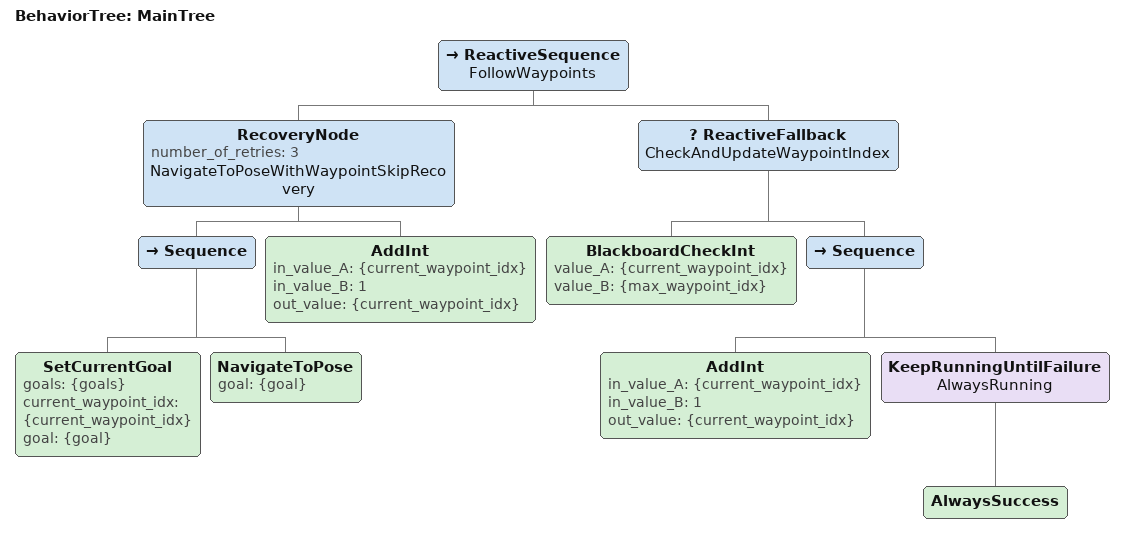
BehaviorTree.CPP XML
<!--
  BT to process FollowWaypoints.action
-->
<root main_tree_to_execute="MainTree">
  <BehaviorTree ID="MainTree">
    <ReactiveSequence name="FollowWaypoints">
      <RecoveryNode number_of_retries="3" name="NavigateToPoseWithWaypointSkipRecovery">
        <Sequence>
          <!-- set current goal to goals[current_waypoint_idx] -->
          <SetCurrentGoal goals="{goals}" current_waypoint_idx="{current_waypoint_idx}" goal="{goal}" />
          <NavigateToPose goal="{goal}" />
        </Sequence>
        <!-- Skip up to three times for every time you fail to reach the goal -->
        <AddInt in_value_A="{current_waypoint_idx}" in_value_B="1" out_value="{current_waypoint_idx}" />
      </RecoveryNode>
      <!-- Return success if all goals are achieved, or update the `goal_updated` and `goal`, and then make it Running -->
      <ReactiveFallback name="CheckAndUpdateWaypointIndex">
        <BlackboardCheckInt value_A="{current_waypoint_idx}" value_B="{max_waypoint_idx}" />
        <Sequence>
          <AddInt in_value_A="{current_waypoint_idx}" in_value_B="1" out_value="{current_waypoint_idx}" />
          <KeepRunningUntilFailure name="AlwaysRunning">
            <AlwaysSuccess />
          </KeepRunningUntilFailure>
        </Sequence>
      </ReactiveFallback>
    </ReactiveSequence>
  </BehaviorTree>
</root>
